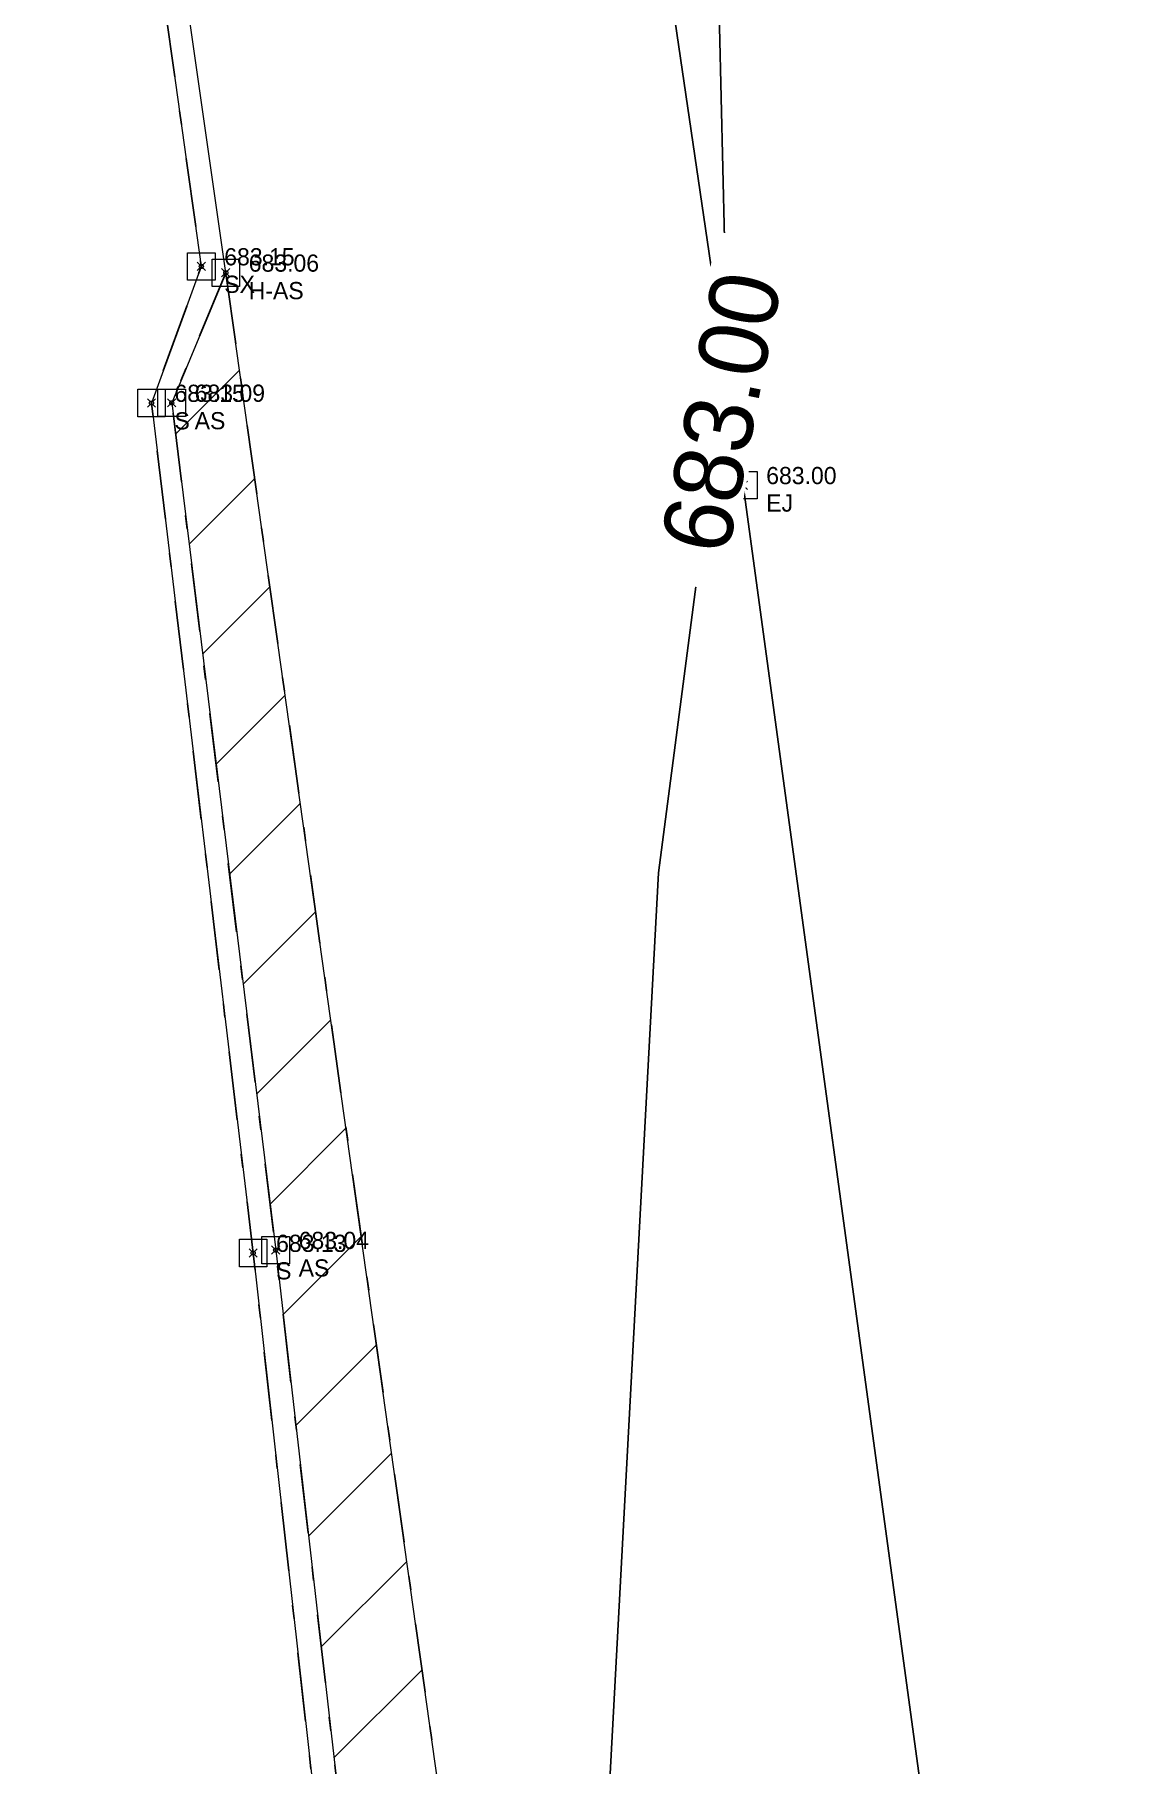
# Model space of a CAD drawing. Extents: x 350769 to 354978, y 6304672 to 6307963.
# Drawn here: x 352754.93 to 352762.85, y 6305802.33 to 6305814.91 of the extents above; entities that cross this region are included whole.
import ezdxf

# ---------------------------------------------------------------- set-up
doc = ezdxf.new("R2010")
doc.units = 0
doc.header["$PDMODE"] = 35
doc.header["$PDSIZE"] = 0.03
for name, pattern in [('CENTER', [50.8, 31.75, -6.35, 6.35, -6.35]), ('CONTINUOS', [0]), ('JPG_DASHDOT', [1, 0.5, -0.25, 0, -0.25])]:
    doc.linetypes.add(name, pattern=pattern)
doc.layers.add('0_ASD_TOPOGRAFIA_ELEMENTOS', color=7, linetype='CONTINUOS', lineweight=5, true_color=0xbdbdbd)
for name, color, linetype in [('1-PAVIMENTO', 161, 'CONTINUOUS'), ('1-SOLERA', 212, 'CONTINUOUS'), ('2-ACHURADO PAVIMENTO ASFALTICO 2', 233, 'CONTINUOUS'), ('3-PAVIMENTO EJE', 161, 'CENTER'), ('C-TINN', 5, 'CONTINUOUS'), ('C-TOPO-MINR', 8, 'CONTINUOUS'), ('TOP-URB-SOLERAS', 2, 'JPG_DASHDOT'), ('V-NODE-TEXT DIC 2012', 31, 'CONTINUOUS')]:
    doc.layers.add(name, color=color, linetype=linetype)

# ---------------------------------------------------------------- blocks, each defined once
blk = doc.blocks.new('TOPOGRAFIA')
at = {"layer": '2-ACHURADO PAVIMENTO ASFALTICO 2', "lineweight": 0, "true_color": 0xbdbdbd}
h = blk.add_hatch(dxfattribs=at)
h.set_pattern_fill('ANSI31', color=9, scale=0.2)
h.set_pattern_definition([(45, (38000, -3000), (-0.449012806053, 0.449012806053), [])])
h.paths.add_polyline_path([(390760.171, 6302786.205), (390757.925, 6302801.764), (390756.322, 6302813.174), (390755.929, 6302812.228), (390756.685, 6302806.067), (390757.278, 6302800.903), (390757.611, 6302796.793), (390757.571, 6302791.91), (390757.228, 6302786.354), (390756.873, 6302782.058), (390755.478, 6302776.428), (390756.09, 6302771.418), (390758.03, 6302757.561), (390759.143, 6302769.879), (390761.216, 6302778.327)])
at = {"layer": '1-PAVIMENTO', "color": 9, "lineweight": 0, "true_color": 0xbdbdbd, "flags": 128}
for points in [[(390756.322, 6302813.174), (390755.652, 6302817.873)], [(390756.322, 6302813.174), (390755.929, 6302812.228), (390756.685, 6302806.067), (390757.278, 6302800.903), (390757.611, 6302796.793), (390757.571, 6302791.91), (390757.228, 6302786.354), (390756.873, 6302782.058), (390755.478, 6302776.428)], [(390757.925, 6302801.764), (390756.322, 6302813.174)]]:
    blk.add_lwpolyline(points, dxfattribs=at)
at = {"layer": '1-SOLERA', "color": 9, "lineweight": 0, "true_color": 0xbdbdbd, "flags": 128}
blk.add_lwpolyline([(390755.106, 6302820.539), (390755.491, 6302817.889), (390756.144, 6302813.22), (390755.782, 6302812.227), (390756.521, 6302806.046), (390757.1, 6302800.87), (390757.454, 6302796.781), (390757.378, 6302791.857), (390757.08, 6302786.343), (390756.687, 6302782.083)], dxfattribs=at)
at = {"layer": '3-PAVIMENTO EJE', "color": 9, "true_color": 0xbdbdbd, "flags": 128}
blk.add_lwpolyline([(390722.792, 6303077.229), (390724.289, 6303066.731), (390725.815, 6303055.862), (390727.523, 6303043.664), (390728.71, 6303035.171), (390730.772, 6303020.621), (390733.157, 6303003.833), (390734.851, 6302991.376), (390735.796, 6302982.103), (390736.537, 6302968.615), (390736.887, 6302962.745), (390737.455, 6302952.754), (390738.144, 6302941.588), (390738.582, 6302936.984), (390739.544, 6302929.177), (390740.739, 6302920.559), (390741.944, 6302911.822), (390742.742, 6302905.996), (390744.495, 6302896.096), (390746.796, 6302885.698), (390749.027, 6302875.802), (390751.42, 6302865.048), (390753.615, 6302854.852), (390755.433, 6302844.35), (390756.929, 6302834.032), (390758.319, 6302823.649), (390760.085, 6302811.629), (390761.588, 6302800.603), (390763.267, 6302788.632)], dxfattribs=at)
at = {"layer": 'C-TINN', "color": 9, "linetype": 'Continuous', "lineweight": 0, "true_color": 0xbdbdbd}
for points, elevation in [([(390756.044, 6302813.12), (390756.044, 6302813.32), (390756.244, 6302813.32), (390756.244, 6302813.12), (390756.044, 6302813.12)], 683.146), ([(390756.222, 6302813.074), (390756.222, 6302813.274), (390756.422, 6302813.274), (390756.422, 6302813.074), (390756.222, 6302813.074)], 683.06), ([(390755.682, 6302812.127), (390755.682, 6302812.327), (390755.882, 6302812.327), (390755.882, 6302812.127), (390755.682, 6302812.127)], 683.149), ([(390755.829, 6302812.128), (390755.829, 6302812.328), (390756.029, 6302812.328), (390756.029, 6302812.128), (390755.829, 6302812.128)], 683.089), ([(390759.985, 6302811.529), (390759.985, 6302811.729), (390760.185, 6302811.729), (390760.185, 6302811.529), (390759.985, 6302811.529)], 682.996), ([(390756.421, 6302805.946), (390756.421, 6302806.146), (390756.621, 6302806.146), (390756.621, 6302805.946), (390756.421, 6302805.946)], 683.13), ([(390756.585, 6302805.967), (390756.585, 6302806.167), (390756.785, 6302806.167), (390756.785, 6302805.967), (390756.585, 6302805.967)], 683.043)]:
    blk.add_lwpolyline(points, dxfattribs=dict(at, elevation=elevation))
for p in [(390756.144, 6302813.22, 683.146), (390756.322, 6302813.174, 683.06), (390755.782, 6302812.227, 683.149), (390755.929, 6302812.228, 683.089), (390760.085, 6302811.629, 682.996), (390756.521, 6302806.046, 683.13), (390756.685, 6302806.067, 683.043)]:
    blk.add_point(p, dxfattribs=at)
at = {"layer": 'C-TOPO-MINR', "color": 9, "linetype": 'Continuous', "lineweight": -3, "true_color": 0xbdbdbd, "elevation": 683}
blk.add_lwpolyline([(390759.859, 6302829.264), (390760.245, 6302823.561), (390759.767, 6302821.131), (390759.973, 6302812.392), (390759.879, 6302811.919), (390759.85, 6302811.726), (390759.468, 6302808.81), (390759.07, 6302801.401)], dxfattribs=at)
at = {"layer": 'V-NODE-TEXT DIC 2012', "color": 9, "lineweight": 0, "true_color": 0xbdbdbd}
for p in [(390756.144, 6302813.22), (390756.322, 6302813.174), (390755.782, 6302812.227), (390755.929, 6302812.228), (390760.085, 6302811.629), (390756.521, 6302806.046), (390756.685, 6302806.067)]:
    blk.add_point(p, dxfattribs=at)
for s, p in [('683.15', (390756.311, 6302813.228)), ('683.06', (390756.489, 6302813.182)), ('SX', (390756.311, 6302813.028)), ('H-AS', (390756.489, 6302812.982)), ('683.15', (390755.949, 6302812.235)), ('683.09', (390756.096, 6302812.236)), ('S', (390755.949, 6302812.035)), ('AS', (390756.096, 6302812.036)), ('683.00', (390760.252, 6302811.637)), ('EJ', (390760.252, 6302811.437)), ('683.13', (390756.688, 6302806.054)), ('683.04', (390756.852, 6302806.075)), ('S', (390756.688, 6302805.854)), ('AS', (390756.852, 6302805.875))]:
    blk.add_text(s, height=0.125, dxfattribs=at).set_placement(p)
at = {"layer": 'C-TOPO-MINR', "color": 9, "linetype": 'Continuous', "lineweight": 0, "true_color": 0xbdbdbd, "insert": (390759.927, 6302812.16, 683), "char_height": 0.5, "width": 2.50095, "attachment_point": 5, "rotation": 78.7474, "bg_fill": 3, "box_fill_scale": 1.0635, "bg_fill_color": 256, "bg_fill_true_color": 13158600, "bg_fill_transparency": 0}
blk.add_mtext('683.00', dxfattribs=at)

msp = doc.modelspace()

# ---------------------------------------------------------------- linework, layer by layer
at = {"layer": 'TOP-URB-SOLERAS', "flags": 128}
for points in [[(352755.106, 6305820.539), (352755.491, 6305817.889), (352756.144, 6305813.22), (352755.782, 6305812.227), (352756.521, 6305806.046), (352757.1, 6305800.87), (352757.454, 6305796.781), (352757.378, 6305791.857), (352757.08, 6305786.343), (352756.687, 6305782.083)], [(352756.322, 6305813.174), (352755.929, 6305812.228), (352756.685, 6305806.067), (352757.278, 6305800.903), (352757.611, 6305796.793), (352757.571, 6305791.91), (352757.228, 6305786.354), (352756.873, 6305782.058), (352755.478, 6305776.428)], [(352757.925, 6305801.764), (352756.322, 6305813.174)]]:
    msp.add_lwpolyline(points, dxfattribs=at)

# ---------------------------------------------------------------- next in the draw order: block references
at = {"layer": '0_ASD_TOPOGRAFIA_ELEMENTOS', "color": 30, "true_color": 0xf26507}
msp.add_blockref('TOPOGRAFIA', (-38000, 3000), dxfattribs=at)

doc.saveas('drawing.dxf')
